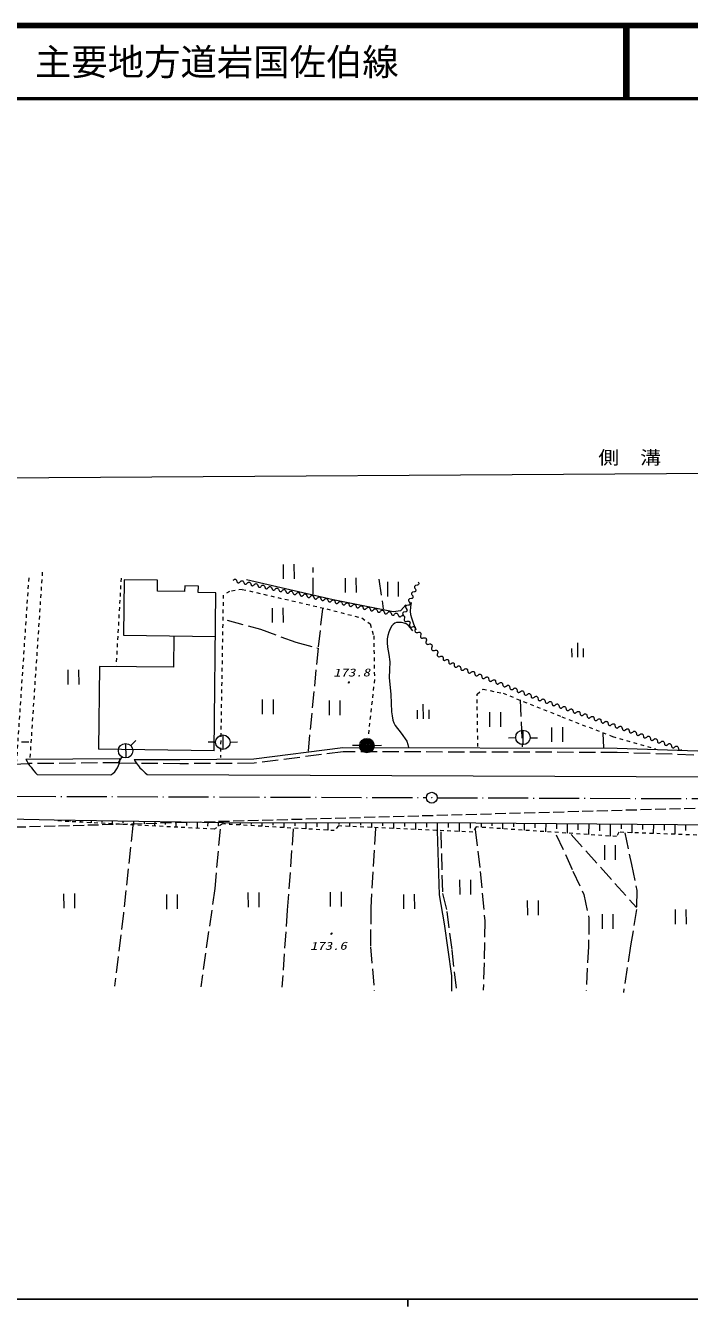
# Model space of a CAD drawing. Units: millimetres, scale not verified. Extents: x 40000 to 680000, y 20000 to 380000.
# Drawn here: x 215457 to 306688, y 204000 to 380000 of the extents above; entities that cross this region are included whole.
import ezdxf
from ezdxf.enums import TextEntityAlignment as Align

# ---------------------------------------------------------------- set-up
doc = ezdxf.new("R2010")
doc.units = ezdxf.units.MM
doc.header["$LTSCALE"] = 1000
for name, pattern in [('USER1', [2, 1.5, -0.5]), ('USER3', [3, 2.25, -0.75]), ('USER4', [1, 0.5, -0.5]), ('USER5', [7.000001, 5.508197, -0.688525, 0.114754, -0.688525])]:
    doc.linetypes.add(name, pattern=pattern)
for name, color, linetype, lineweight in [('M-TTL', 2, 'Continuous', 140), ('M-TTL-BAND', 7, 'Continuous', 25), ('M-TTL-LINE', 7, 'Continuous', 50), ('S-BGD', 1, 'Continuous', 13), ('S-BGD-HTXT', 6, 'Continuous', 13), ('S-BMK', 3, 'USER5', 13)]:
    doc.layers.add(name, color=color, linetype=linetype, lineweight=lineweight)
doc.layers.add('M-TTL-TXT', color=7, linetype='Continuous')
doc.styles.add('ＭＳ ゴシック', font='')
doc.styles.get('ＭＳ ゴシック').set_extended_font_data('MS Gothic')

# ---------------------------------------------------------------- blocks, each defined once
blk = doc.blocks.new('BUHIN76')
at = {"layer": 'S-BGD'}
blk.add_lwpolyline([(176, 461), (246, 368), (273, 315), (287, 255), (280, 189), (258, 131), (222, 84), (173, 45), (114, 22), (-114, -22), (-169, -49), (-214, -77), (-255, -130), (-280, -194), (-286, -258), (-269, -317), (-246, -368), (-176, -461)], dxfattribs=at)
blk = doc.blocks.new('BUHIN77')
at = {"layer": 'S-BGD'}
blk.add_lwpolyline([(436, 307), (443, 182), (436, 118), (412, 55), (366, 0), (311, -39), (250, -59), (182, -64), (116, -49), (-116, 49), (-181, 58), (-238, 61), (-308, 38), (-369, -5), (-412, -59), (-433, -122), (-443, -182), (-436, -307)], dxfattribs=at)
blk = doc.blocks.new('BUHIN78')
at = {"layer": 'S-BGD'}
blk.add_lwpolyline([(481, 317), (484, 181), (474, 112), (446, 45), (395, -13), (334, -52), (268, -72), (194, -75), (123, -57), (-123, 57), (-194, 69), (-255, 73), (-330, 51), (-398, 7), (-447, -49), (-471, -117), (-484, -181), (-481, -317)], dxfattribs=at)
blk = doc.blocks.new('BUHIN79')
at = {"layer": 'S-BGD'}
blk.add_lwpolyline([(291, 346), (324, 244), (331, 190), (325, 134), (299, 79), (263, 36), (217, 6), (163, -13), (105, -15), (-105, 15), (-161, 9), (-208, -2), (-260, -35), (-301, -84), (-325, -137), (-328, -193), (-324, -244), (-291, -346)], dxfattribs=at)
blk = doc.blocks.new('BUHIN80')
at = {"layer": 'S-BGD'}
blk.add_lwpolyline([(263, 447), (319, 339), (339, 279), (342, 214), (324, 147), (291, 91), (245, 49), (187, 16), (122, 3), (-122, -3), (-184, -21), (-235, -42), (-287, -90), (-324, -152), (-341, -218), (-334, -282), (-319, -339), (-263, -447)], dxfattribs=at)
blk = doc.blocks.new('BUHIN81')
at = {"layer": 'S-BGD'}
blk.add_lwpolyline([(244, 450), (303, 345), (324, 287), (330, 223), (314, 156), (284, 99), (240, 56), (184, 23), (120, 7), (-120, -7), (-181, -27), (-231, -50), (-280, -98), (-314, -161), (-329, -226), (-320, -289), (-303, -345), (-244, -450)], dxfattribs=at)
blk = doc.blocks.new('BUHIN82')
at = {"layer": 'S-BGD'}
blk.add_lwpolyline([(422, -272), (315, -322), (256, -338), (193, -339), (129, -319), (76, -285), (37, -239), (8, -182), (-2, -118), (2, 118), (-13, 179), (-31, 229), (-75, 281), (-134, 319), (-197, 339), (-259, 334), (-315, 322), (-422, 272)], dxfattribs=at)
blk = doc.blocks.new('BUHIN127')
at = {"layer": 'S-BGD'}
for radius in [995, 880, 765, 645, 530, 390, 270, 155, 30]:
    blk.add_circle((0, 0), radius, dxfattribs=at)
blk = doc.blocks.new('BUHIN128')
at = {"layer": 'S-BGD'}
blk.add_line((984, -149), (-984, 149), dxfattribs=at)
blk.add_circle((0, 0), 995, dxfattribs=at)
blk = doc.blocks.new('BUHIN129')
at = {"layer": 'S-BGD'}
for p, q in [((1104, 611), (-873, 911)), ((-1104, -606), (874, -906))]:
    blk.add_line(p, q, dxfattribs=at)
blk = doc.blocks.new('BUHIN130')
at = {"layer": 'S-BGD'}
for p, q in [((989, -150), (-989, 150)), ((323, 760), (-864, 940)), ((83, -822), (-1104, -642))]:
    blk.add_line(p, q, dxfattribs=at)
blk = doc.blocks.new('BUHIN132')
at = {"layer": 'S-BGD'}
blk.add_circle((0, 0), 22.5, dxfattribs=at)
at = {"layer": 'S-BMK', "linetype": 'Continuous'}
blk.add_circle((0, 0), 746, dxfattribs=at)

msp = doc.modelspace()

# ---------------------------------------------------------------- linework, layer by layer
at = {"layer": 'M-TTL'}
msp.add_line((680000, 380000), (40000, 380000), dxfattribs=at)
at = {"layer": 'M-TTL-BAND'}
for p, q in [((40000, 205000), (579000, 205000)), ((268000, 205000), (268000, 204000))]:
    msp.add_line(p, q, dxfattribs=at)
at = {"layer": 'M-TTL-LINE'}
for p, q in [((297750, 380000), (297750, 370000)), ((298250, 380000), (298250, 370000)), ((40000, 370000), (680000, 370000))]:
    msp.add_line(p, q, dxfattribs=at)
at = {"layer": 'S-BGD', "linetype": 'USER4'}
for p, q in [((217745, 304873), (216028, 279185)), ((215878, 304101), (214167, 278510)), ((228573, 304064), (227889, 292067)), ((242614, 301754), (242229, 279405)), ((243489, 302228), (242614, 301754)), ((245242, 302532), (243489, 302228)), ((245242, 302532), (256842, 299856)), ((256842, 299856), (261647, 298599)), ((261647, 298599), (262822, 297787)), ((262822, 297787), (263300, 296153)), ((263300, 296153), (263397, 290128)), ((263397, 290128), (262511, 282166)), ((277508, 288111), (278323, 288818)), ((278323, 288818), (281076, 288251)), ((277612, 280916), (277508, 288111)), ((281076, 288251), (289169, 285026)), ((289169, 285026), (296103, 282320)), ((296103, 282320), (302081, 280603)), ((241351, 269579), (219682, 270716)), ((242524, 270294), (241351, 269579)), ((257886, 269383), (242524, 270294)), ((258466, 270024), (257886, 269383)), ((276914, 269185), (258466, 270024)), ((277388, 269878), (276914, 269185)), ((296671, 268567), (277388, 269878)), ((296986, 269153), (296671, 268567)), ((310687, 268656), (296986, 269153))]:
    msp.add_line(p, q, dxfattribs=at)
at = {"layer": 'S-BGD', "linetype": 'USER3'}
for p, q in [((254971, 301869), (254998, 305538)), ((264011, 303938), (264622, 299846)), ((256257, 299852), (255647, 294466)), ((243162, 298306), (247733, 297048)), ((247733, 297048), (252600, 295266)), ((252600, 295266), (255647, 294466)), ((255647, 294466), (254275, 280300)), ((283435, 287330), (283710, 280896)), ((294813, 282722), (294884, 280792)), ((259109, 280219), (246852, 278633)), ((296772, 280117), (259109, 280219)), ((331300, 278973), (296772, 280117)), ((213739, 278492), (215843, 278581)), ((228335, 278702), (215843, 278581)), ((228335, 278702), (230744, 278628)), ((236633, 278568), (230744, 278628)), ((246852, 278633), (236633, 278568)), ((230203, 270101), (228899, 258036)), ((242181, 269560), (241454, 261439)), ((252246, 269624), (251407, 258450)), ((263544, 269695), (262899, 258783)), ((277246, 269523), (277932, 263748)), ((272507, 269233), (272756, 260728)), ((288381, 268814), (290686, 263829)), ((290459, 268827), (299419, 258819)), ((297795, 269068), (298732, 264724)), ((298732, 264724), (299469, 261157)), ((277932, 263748), (278559, 256999)), ((290686, 263829), (292200, 260592)), ((241454, 261439), (239526, 247921)), ((272756, 260728), (273356, 258264)), ((292200, 260592), (292870, 257349)), ((299469, 261157), (299420, 258559)), ((262899, 258783), (262868, 253393)), ((228899, 258036), (227663, 248000)), ((251407, 258450), (250695, 247861)), ((273356, 258264), (274039, 252944)), ((278559, 256999), (278466, 251219)), ((292870, 257349), (292829, 253453)), ((299420, 258559), (298608, 253554)), ((292829, 253453), (292478, 247412)), ((298608, 253554), (297610, 247120)), ((262868, 253393), (263361, 247357)), ((274039, 252944), (274659, 247299)), ((278466, 251219), (278360, 247452))]:
    msp.add_line(p, q, dxfattribs=at)
at = {"layer": 'S-BGD'}
for p, q in [((229017, 303854), (228928, 296218)), ((233586, 303800), (229017, 303854)), ((233568, 302273), (233586, 303800)), ((237321, 302998), (237312, 302229)), ((239206, 302976), (237321, 302998)), ((239196, 302103), (239206, 302976)), ((245819, 303881), (257711, 301148)), ((237312, 302229), (233568, 302273)), ((241607, 302075), (239196, 302103)), ((241353, 280365), (241607, 302075)), ((257711, 301148), (265970, 299504)), ((265970, 299504), (267023, 299628)), ((267023, 299628), (267720, 300392)), ((228928, 296218), (241537, 296071)), ((235816, 296138), (235766, 291825)), ((225612, 291944), (225478, 280551)), ((235766, 291825), (225612, 291944)), ((229908, 281065), (230611, 281777)), ((282812, 282125), (281814, 282065)), ((284810, 282150), (285809, 282115)), ((214881, 281572), (215881, 281578)), ((241353, 280365), (225478, 280551)), ((241569, 281536), (240569, 281543)), ((243569, 281555), (244568, 281583)), ((246811, 279233), (259071, 280819)), ((259071, 280819), (296783, 280717)), ((261372, 281077), (260372, 281094)), ((263371, 281086), (264371, 281113)), ((296783, 280717), (331286, 279574)), ((215503, 279179), (228402, 279311)), ((228669, 279510), (228132, 278666)), ((230389, 279132), (236634, 279168)), ((236634, 279168), (246811, 279233)), ((217056, 277098), (227163, 277048)), ((232175, 277100), (544325, 275861)), ((213169, 270998), (219363, 270873)), ((219363, 270873), (242673, 270490)), ((220091, 270861), (220090, 270761)), ((221548, 270837), (221544, 270618)), ((223005, 270813), (223002, 270650)), ((224462, 270789), (224456, 270465)), ((225919, 270765), (225915, 270539)), ((227375, 270741), (227368, 270312)), ((228832, 270717), (228828, 270428)), ((230289, 270693), (230280, 270159)), ((231746, 270669), (231740, 270318)), ((233203, 270645), (233192, 270007)), ((234660, 270621), (234653, 270207)), ((236117, 270597), (236104, 269854)), ((237574, 270573), (237566, 270096)), ((239030, 270549), (239016, 269701)), ((240487, 270525), (240478, 269985)), ((241944, 270502), (241936, 269982)), ((242673, 270490), (277315, 270462)), ((243426, 270489), (243426, 270340)), ((244932, 270488), (244932, 270152)), ((246438, 270487), (246438, 270232)), ((247944, 270485), (247944, 269973)), ((249450, 270484), (249450, 270124)), ((250957, 270483), (250956, 269794)), ((252463, 270482), (252462, 270016)), ((253969, 270480), (253968, 269615)), ((255475, 270479), (255475, 269907)), ((256981, 270478), (256980, 269437)), ((258488, 270477), (258487, 270204)), ((259994, 270476), (259993, 269954)), ((261500, 270474), (261500, 270121)), ((263006, 270473), (263006, 269817)), ((264512, 270472), (264512, 270038)), ((266018, 270471), (266018, 269680)), ((267525, 270470), (267524, 269955)), ((269031, 270468), (269030, 269543)), ((270537, 270467), (270537, 269872)), ((272025, 269348), (272313, 260540)), ((272043, 270466), (272042, 269406)), ((273549, 270465), (273549, 269789)), ((275056, 270464), (275055, 269270)), ((276562, 270462), (276561, 269706)), ((277315, 270462), (324675, 270072)), ((278055, 270456), (278050, 269833)), ((279535, 270443), (279531, 270017)), ((281015, 270431), (281008, 269632)), ((282495, 270419), (282491, 269886)), ((283975, 270407), (283967, 269431)), ((285455, 270395), (285450, 269756)), ((286935, 270382), (286925, 269230)), ((288415, 270370), (288409, 269625)), ((289895, 270358), (289884, 269028)), ((291375, 270346), (291368, 269495)), ((292855, 270334), (292843, 268827)), ((294335, 270321), (294327, 269365)), ((295815, 270309), (295801, 268626)), ((297295, 270297), (297289, 269604)), ((298775, 270285), (298765, 269088)), ((300255, 270273), (300249, 269530)), ((301735, 270261), (301725, 268981)), ((303215, 270248), (303209, 269456)), ((304695, 270236), (304684, 268873)), ((306175, 270224), (306168, 269381)), ((272313, 260540), (272970, 256554)), ((272970, 256554), (273979, 249446)), ((273979, 249446), (273993, 247318))]:
    msp.add_line(p, q, dxfattribs=at)
at = {"layer": 'S-BGD', "linetype": 'USER1'}
msp.add_line((124036, 267373), (444204, 276282), dxfattribs=at)
at = {"layer": 'S-BGD'}
for points in [[(268433, 300748), (268342, 300127), (268313, 299511), (268364, 299070), (268477, 298625), (268783, 297780), (269100, 296950)], [(268692, 296830), (268373, 297244), (268015, 297609), (267768, 297779), (267492, 297894), (267099, 297970), (266678, 297989), (266427, 297966), (266190, 297881), (265979, 297722), (265794, 297504), (265551, 297087), (265365, 296649), (265240, 296203), (265171, 295735), (265148, 295164), (265184, 294593), (265381, 293570), (265514, 292554), (265450, 291496), (265445, 290428), (265636, 288069), (265767, 285711), (265818, 285131), (265929, 284564), (266068, 284185), (266267, 283820), (267077, 282751), (267835, 281651), (267987, 281234), (268091, 280797)]]:
    msp.add_lwpolyline(points, dxfattribs=at)
for centre, radius, start, end in [((223117, 283241), 8630, 208.07407, 225.38255), ((225955, 279180), 2450, 299.54486, 3.0655), ((236169, 282414), 6647, 209.59265, 233.07664)]:
    msp.add_arc(centre, radius, start, end, dxfattribs=at)
at = {"layer": 'S-BGD-HTXT'}
msp.add_line((74507, 316983), (349375, 318724), dxfattribs=at)
at = {"layer": 'S-BMK'}
for p, q in [((172102, 274240), (270538, 273909)), ((272038, 273904), (370331, 273574))]:
    msp.add_line(p, q, dxfattribs=at)

# ---------------------------------------------------------------- block references
at = {"rotation": 99}
for name, p in [('BUHIN129', (251624, 304975)), ('BUHIN76', (244468, 303678)), ('BUHIN76', (245433, 303475)), ('BUHIN76', (246398, 303273)), ('BUHIN76', (247363, 303070)), ('BUHIN76', (248327, 302867)), ('BUHIN76', (249292, 302665)), ('BUHIN76', (250257, 302462)), ('BUHIN129', (260147, 303095)), ('BUHIN129', (265954, 302551)), ('BUHIN82', (269198, 303096)), ('BUHIN76', (251222, 302259)), ('BUHIN76', (252186, 302057)), ('BUHIN76', (253151, 301854)), ('BUHIN76', (254116, 301651)), ('BUHIN76', (255081, 301449)), ('BUHIN76', (256046, 301246)), ('BUHIN76', (257010, 301043)), ('BUHIN76', (257975, 300841)), ('BUHIN76', (258940, 300638)), ('BUHIN82', (268388, 301259)), ('BUHIN82', (268793, 302178)), ('BUHIN129', (250114, 298969)), ('BUHIN76', (259905, 300436)), ('BUHIN76', (260869, 300233)), ('BUHIN76', (261834, 300030)), ('BUHIN76', (262799, 299828)), ('BUHIN76', (263764, 299625)), ('BUHIN76', (264728, 299422)), ('BUHIN76', (265693, 299220)), ('BUHIN76', (266658, 299017)), ('BUHIN82', (267578, 299423)), ('BUHIN82', (267983, 300341)), ('BUHIN77', (267512, 298533)), ('BUHIN77', (268256, 297767)), ('BUHIN77', (268999, 297001)), ('BUHIN77', (269743, 296234)), ('BUHIN78', (270502, 295426)), ('BUHIN78', (271279, 294574)), ('BUHIN78', (272055, 293723)), ('BUHIN130', (291303, 294200)), ('BUHIN79', (272830, 293064)), ('BUHIN79', (273603, 292598)), ('BUHIN79', (274377, 292132)), ('BUHIN129', (222033, 290473)), ('BUHIN80', (275247, 291709)), ('BUHIN80', (276213, 291330)), ('BUHIN80', (277179, 290950)), ('BUHIN80', (278145, 290571)), ('BUHIN80', (279111, 290192)), ('BUHIN80', (280076, 289813)), ('BUHIN80', (281042, 289433)), ('BUHIN80', (282008, 289054)), ('BUHIN80', (282974, 288675)), ('BUHIN80', (283940, 288295)), ('BUHIN129', (248755, 286386)), ('BUHIN129', (257932, 286251)), ('BUHIN80', (284906, 287916)), ('BUHIN80', (285872, 287537)), ('BUHIN81', (286837, 287177)), ('BUHIN81', (287801, 286836)), ('BUHIN81', (288766, 286495)), ('BUHIN130', (270077, 285748)), ('BUHIN129', (279996, 284650)), ('BUHIN81', (289730, 286155)), ('BUHIN81', (290695, 285814)), ('BUHIN81', (291660, 285473)), ('BUHIN81', (292624, 285132)), ('BUHIN81', (293589, 284792)), ('BUHIN129', (288520, 282576)), ('BUHIN81', (294553, 284451)), ('BUHIN81', (295518, 284110)), ('BUHIN81', (296482, 283769)), ('BUHIN81', (297447, 283429)), ('BUHIN81', (298411, 283088)), ('BUHIN128', (242569, 281528)), ('BUHIN127', (262372, 281059)), ('BUHIN128', (283810, 282185)), ('BUHIN81', (299376, 282747)), ('BUHIN81', (300340, 282406)), ('BUHIN81', (301305, 282066)), ('BUHIN81', (302269, 281725)), ('BUHIN81', (303234, 281384)), ('BUHIN128', (229205, 280354)), ('BUHIN81', (304198, 281044)), ('BUHIN81', (305163, 280703)), ('BUHIN132', (271288, 273898)), ('BUHIN129', (295781, 266372)), ('BUHIN129', (275886, 261603)), ('BUHIN129', (221454, 259711)), ('BUHIN129', (235577, 259607)), ('BUHIN129', (246795, 259872)), ('BUHIN129', (258099, 259943)), ('BUHIN129', (268160, 259620)), ('BUHIN129', (285189, 258761)), ('BUHIN129', (305509, 257535)), ('BUHIN129', (295454, 256891))]:
    msp.add_blockref(name, p, dxfattribs=at)

# ---------------------------------------------------------------- texts
at = {"layer": 'M-TTL-TXT', "style": 'ＭＳ ゴシック'}
msp.add_text('主要地方道岩国佐伯線', height=3666, dxfattribs=at).set_placement((216734, 375000), align=Align.MIDDLE_LEFT)
at = {"layer": 'S-BGD', "style": 'ＭＳ ゴシック', "oblique": 15, "width": 1.35}
for s, p in [('173.8', (257743, 290205)), ('173.6', (254555, 252647))]:
    msp.add_text(s, height=1100, rotation=0.4, dxfattribs=at).set_placement(p, align=Align.BOTTOM_LEFT)
at = {"layer": 'S-BGD', "style": 'ＭＳ ゴシック', "oblique": 15}
for p in [(258981, 288821), (256600, 254296)]:
    msp.add_text('・', height=1100, rotation=0.4, dxfattribs=at).set_placement(p, align=Align.BOTTOM_LEFT)
at = {"layer": 'S-BGD-HTXT', "style": 'ＭＳ ゴシック', "width": 1.15}
msp.add_text('側\u3000溝\u3000\u3000L=500.0', height=1833, dxfattribs=at).set_placement((294168, 319180), align=Align.BOTTOM_LEFT)

doc.saveas('drawing.dxf')
